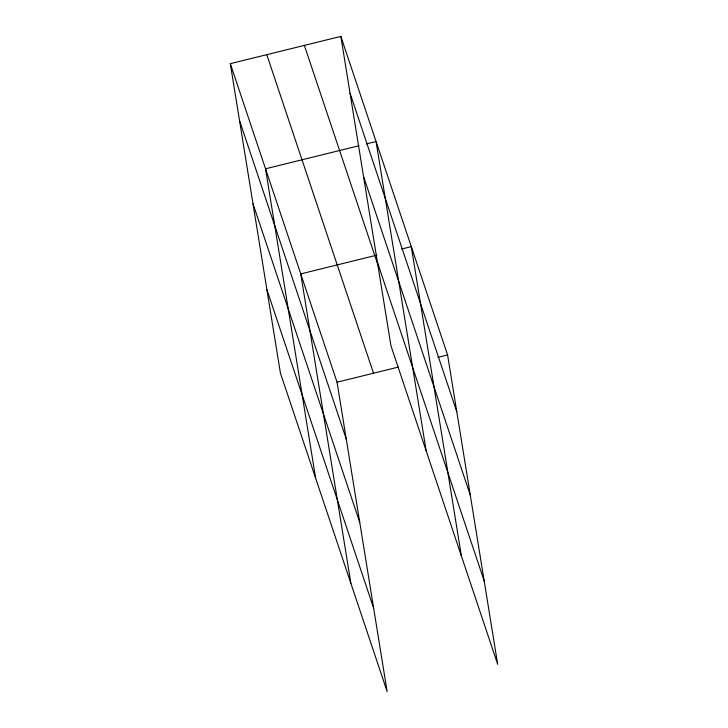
<?xml version="1.0" encoding="UTF-8"?>
<svg xmlns="http://www.w3.org/2000/svg" width="728" height="728" viewBox="0 0 728 728"><rect width="100%" height="100%" fill="white"/><g stroke="black" fill="none" stroke-linecap="round" stroke-linejoin="round"><path stroke-width="1.09" d="M230.312 63.673L337.046 382.209L387.15 691.6L280.416 373.064L230.312 63.673L340.85 36.4L447.584 354.936L497.688 664.327L390.954 345.791L340.85 36.4M358.904 145.755L265.529 168.796L315.643 478.178M366.411 143.898L376.067 141.514L426.18 450.905M376.958 255.109L300.755 273.91L350.869 583.301M401.638 249.021L411.293 246.637L461.397 556.019M337.046 382.209L398.216 367.121M437.928 357.321L447.584 354.936M350.041 93.175L456.774 411.711M363.545 176.54L470.279 495.076M377.45 262.426L484.193 580.962M304.368 45.4L378.769 267.431M266.785 54.673L373.519 373.209M239.503 120.457L346.237 438.993M253.007 203.813L359.741 522.349M266.921 289.699L373.655 608.235"/></g></svg>
